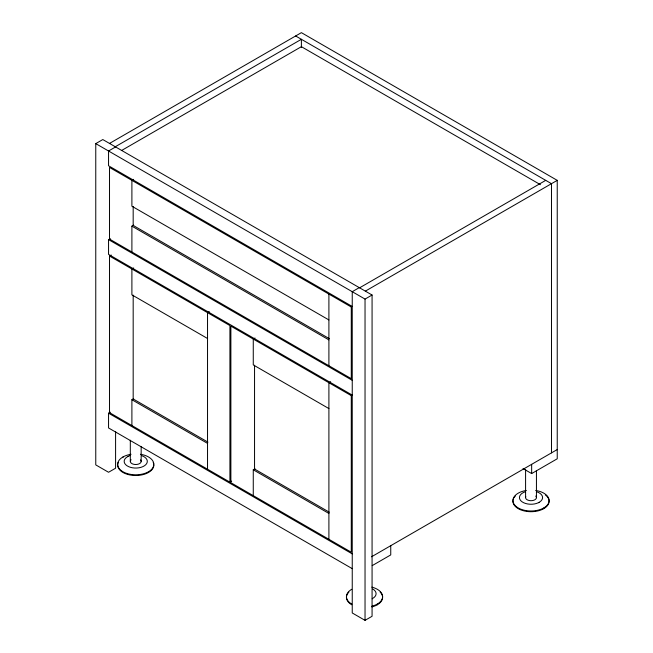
<?xml version="1.0" encoding="UTF-8"?>
<svg xmlns="http://www.w3.org/2000/svg" width="653" height="653" viewBox="0 0 653 653"><rect width="100%" height="100%" fill="white"/><g stroke="black" fill="none" stroke-linecap="round" stroke-linejoin="round"><path stroke-width="0.98" d="M127.555 456.651L128.07 456.267M372.194 598.801L372.708 598.417A11.574 6.685 0 0 0 372.708 588.965M538.684 502.679L539.198 502.296M115.589 431.494L115.589 468.209L108.553 472.274L95.762 464.887L95.762 143.619L102.799 139.554L372.071 295.017L372.071 616.285L365.035 620.35L352.245 612.963L352.245 291.695L359.281 287.63M109.516 143.431L301.392 32.65L557.238 180.359L557.238 458.79L531.656 473.564L523.012 468.576M115.271 146.754L301.392 39.294L301.392 47.457M115.589 146.941L108.553 150.998L108.553 165.772L352.245 306.461M121.45 150.574L301.392 46.681L540.431 184.685M133.661 179.346L131.898 180.359L131.898 206.209L328.9 319.946M352.245 395.089L108.553 254.401L108.553 239.627L110.316 238.614M131.898 252.001L131.898 226.15L133.661 225.13M231.676 481.13L229.921 482.151L109.516 412.631L109.516 256.058L111.271 255.045M133.661 267.967L131.898 268.987L131.898 294.838L207.532 338.499M209.295 311.636L207.532 312.648L207.532 469.221M352.245 568.649L108.553 427.96L108.553 413.186L110.316 412.174M131.898 425.56L131.898 399.709L133.661 398.697M255.021 338.042L253.266 339.054L253.266 364.905L328.9 408.574M359.599 287.818L545.72 180.359M365.354 291.14L557.238 180.359M95.762 143.619L365.035 299.082L372.071 295.017M330.655 381.703L328.9 382.723L328.9 539.296M253.266 495.627L253.266 469.776L255.021 468.764M371.533 556.78L557.238 449.558M372.218 565.612L390.747 554.911L390.747 545.679M295.638 35.972L551.483 183.681L551.483 452.888M329.292 338.638L133.179 225.407L133.179 206.47M131.898 226.15L328.9 339.887M108.553 239.627L352.245 380.324M109.516 256.058L229.921 325.578L229.921 482.151M207.932 442.13L133.179 398.967L133.179 295.115M329.3 512.197L254.548 469.042L254.548 365.182M131.898 399.709L207.532 443.379M253.266 469.776L328.9 513.446M108.553 413.186L352.245 553.883M543.802 507.936L543.802 508.646M536.44 470.544L536.44 497.643M531.656 464.332L531.656 473.564M525.583 469.393L525.583 497.488M377.32 604.058L377.32 604.768M365.035 299.082L365.035 620.35M328.9 294.095L328.9 365.737M141.162 446.399L141.162 461.451M130.314 440.228L130.314 461.304M122.944 456.969L122.944 457.688M535.778 496.068A5.428 3.134 0 0 1 534.758 499.839A5.428 3.134 0 0 1 528.187 500.239L527.085 499.733A5.428 3.134 0 0 1 525.804 496.68M535.697 490.46A18.088 10.448 0 0 1 545.835 506.54A18.088 10.448 0 0 1 516.197 506.54A18.088 10.448 0 0 1 526.334 490.46M545.369 494.901A18.088 10.448 0 0 1 536.831 511.152A18.088 10.448 0 0 1 512.923 501.259M512.989 500.353A18.088 10.448 0 0 1 513.536 498.557M513.878 497.904A18.088 10.448 0 0 1 515.348 496.035M536.799 491.782A11.574 6.685 0 0 1 539.884 501.863A11.574 6.685 0 0 1 522.147 501.863A11.574 6.685 0 0 1 525.224 491.782M140.501 459.875A5.428 3.134 0 0 1 139.481 463.646A5.428 3.134 0 0 1 132.91 464.054L131.808 463.54A5.428 3.134 0 0 1 131.106 459.745M140.419 454.268A18.088 10.448 0 0 1 150.557 470.348A18.088 10.448 0 0 1 120.919 470.348A18.088 10.448 0 0 1 131.057 454.268M141.53 455.59A11.574 6.685 0 0 1 144.607 465.671A11.574 6.685 0 0 1 126.87 465.671A11.574 6.685 0 0 1 129.947 455.59M153.83 465.075A18.088 10.448 0 0 1 133.375 475.425A18.088 10.448 0 0 1 118.266 462.365M153.21 462.365A18.088 10.448 0 0 1 153.757 464.161M371.884 587.129A18.088 10.448 0 0 1 382.617 596.671A18.088 10.448 0 0 1 371.884 606.213M351.73 604.058A18.088 10.448 0 0 1 351.73 589.284M380.193 592.157A18.088 10.448 0 0 1 371.884 606.923M351.73 604.768A18.088 10.448 0 0 1 348.857 592.157M351.281 307.016L109.516 167.437L109.516 239.071L351.281 378.658L351.281 307.016M351.281 395.645L230.876 326.133L230.876 482.706L351.281 552.218L351.281 395.645"/></g></svg>
